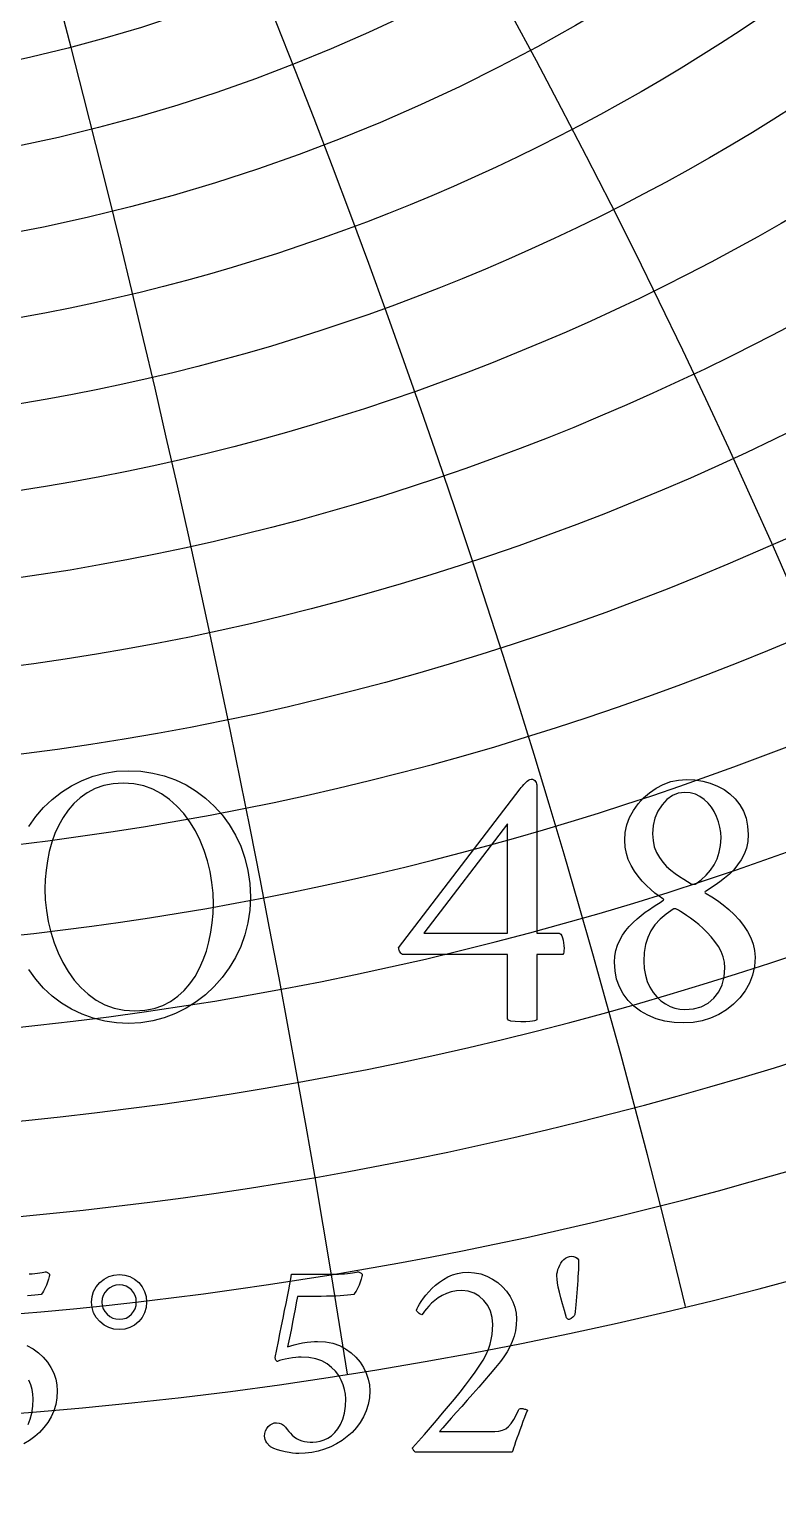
# Model space of a CAD drawing. Header units: millimetres. Extents: x -96 to 96, y -96 to 98.
# Drawn here: x 6.78 to 21.38, y -28.83 to -0.3 of the extents above; entities that cross this region are included whole.
import ezdxf

# ---------------------------------------------------------------- set-up
doc = ezdxf.new("R2010")
doc.units = ezdxf.units.MM
for name, color, linetype in [('ENGRAVE', 7, 'Continuous'), ('ENGRAVE_FINE', 8, 'Continuous'), ('TEXT', 5, 'Continuous')]:
    doc.layers.add(name, color=color, linetype=linetype)

msp = doc.modelspace()

# ---------------------------------------------------------------- linework, layer by layer
at = {"layer": 'ENGRAVE'}
for centre, radius in [((0, 0), 94.5), ((0, 33.2958), 43.0933), ((0, 0), 61.8587), ((0, 28.5409), 30.1608), ((0, 0), 40.492)]:
    msp.add_circle(centre, radius, dxfattribs=at)
for centre, radius, start, end in [((0, 41.3104), 59.6338, 131.894956, 48.105044), ((0, 55.6978), 83.2391, 186.817711, 353.182289)]:
    msp.add_arc(centre, radius, start, end, dxfattribs=at)
at = {"layer": 'ENGRAVE_FINE'}
for centre, radius in [((0, 37.577), 52.428), ((0, 35.9964), 49.1448), ((0, 34.5755), 46.0403), ((0, 32.1417), 40.2855), ((0, 31.0997), 37.6013), ((0, 30.1585), 35.0269), ((0, 29.3084), 32.5503)]:
    msp.add_circle(centre, radius, dxfattribs=at)
for centre, radius, start, end in [((0, 39.3395), 55.9145, 104.6529, 75.3471), ((524.2894, -68.701), 532.3775, 162.323678, 175.538632), ((524.2894, -68.701), 532.3775, 162.323678, 175.538632), ((-253.9943, -68.701), 270.2951, 8.977692, 35.48643), ((-253.9943, -68.701), 270.2951, 8.977692, 35.48643), ((253.9943, -68.701), 270.2951, 144.51357, 171.022308), ((253.9943, -68.701), 270.2951, 144.51357, 171.022308), ((-160.1218, -68.701), 184.8928, 13.606314, 53.548789), ((-160.1218, -68.701), 184.8928, 13.606314, 53.548789), ((160.1218, -68.701), 184.8928, 126.451211, 166.393686), ((160.1218, -68.701), 184.8928, 126.451211, 166.393686), ((0, 43.5217), 63.6208, 147.339419, 32.660581), ((0, 46.0121), 67.9174, 159.38698, 20.61302), ((-110.1733, -68.701), 143.821, 18.409528, 71.93986), ((-110.1733, -68.701), 143.821, 18.409528, 71.93986), ((110.1733, -68.701), 143.821, 108.06014, 161.590472), ((110.1733, -68.701), 143.821, 108.06014, 161.590472), ((0, 48.8296), 72.5749, 169.605342, 10.394658), ((0, 52.0334), 77.6561, 178.636426, 1.363574), ((-77.5717, -68.701), 120.6802, 23.457516, 90.642678), ((-77.5717, -68.701), 120.6802, 23.457516, 90.642678), ((77.5717, -68.701), 120.6802, 89.357322, 156.542484), ((77.5717, -68.701), 120.6802, 89.357322, 156.542484), ((-53.3739, -68.701), 106.7479, 28.831877, 104.724148), ((-53.3739, -68.701), 106.7479, 28.831877, 104.724148), ((53.3739, -68.701), 106.7479, 75.275852, 151.168123), ((53.3739, -68.701), 106.7479, 75.275852, 151.168123), ((-33.6477, -68.701), 98.3794, 34.629994, 115.099318), ((-33.6477, -68.701), 98.3794, 34.629994, 115.099318), ((33.6477, -68.701), 98.3794, 64.900682, 145.370006), ((33.6477, -68.701), 98.3794, 64.900682, 145.370006), ((-16.3008, -68.701), 93.8725, 40.970494, 124.098899), ((-16.3008, -68.701), 93.8725, 40.970494, 124.098899), ((16.3008, -68.701), 93.8725, 55.901101, 139.029506), ((16.3008, -68.701), 93.8725, 55.901101, 139.029506), ((0, 95.3441), 135.5157, 225.796451, 314.203549)]:
    msp.add_arc(centre, radius, start, end, dxfattribs=at)
at = {"layer": 'TEXT'}
for points in [[(6.7707, -15.8416), (6.9069, -15.6518), (7.0604, -15.4755), (7.229, -15.3153), (7.4106, -15.1737), (7.6053, -15.0508), (7.813, -14.9464), (8.0303, -14.8633), (8.2536, -14.8039), (8.483, -14.7683), (8.7184, -14.7564), (8.7184, -14.7564), (8.9571, -14.7676), (9.1888, -14.8011), (9.4135, -14.857), (9.6312, -14.9353), (9.8392, -15.0342), (10.0345, -15.1523), (10.2173, -15.2894), (10.3875, -15.4457), (10.5429, -15.6189), (10.681, -15.8071), (10.8018, -16.0102), (10.9054, -16.2281), (10.9886, -16.4593), (11.0479, -16.7022), (11.0836, -16.9567), (11.0955, -17.2229), (11.0836, -17.4756), (11.0479, -17.7194), (10.9886, -17.9543), (10.9054, -18.1804), (10.8018, -18.3956), (10.681, -18.5977), (10.5429, -18.7868), (10.3875, -18.9629), (10.2173, -19.1231), (10.0345, -19.2646), (9.8392, -19.3876), (9.6312, -19.4919), (9.4135, -19.5751), (9.1888, -19.6344), (8.9571, -19.6701), (8.7184, -19.6819), (8.483, -19.6708), (8.2536, -19.6372), (8.0303, -19.5813), (7.813, -19.5031), (7.6053, -19.4041), (7.4106, -19.2861), (7.229, -19.1489), (7.0604, -18.9927), (6.9069, -18.8194), (6.7707, -18.6313)], [(6.7767, -24.5676), (6.835, -24.5627), (6.8912, -24.557), (6.9426, -24.5509), (6.989, -24.5444), (7.0306, -24.5376), (7.0648, -24.5315), (7.0893, -24.5271), (7.1039, -24.5245), (7.1088, -24.5236), (7.1223, -24.5317), (7.1347, -24.539), (7.146, -24.5456), (7.1563, -24.5516), (7.1649, -24.5579), (7.171, -24.5655), (7.1747, -24.5746), (7.1759, -24.5851), (7.1747, -24.5968), (7.171, -24.6151), (7.1649, -24.6401), (7.1563, -24.6717), (7.1455, -24.7075), (7.1326, -24.7451), (7.1176, -24.7844), (7.1005, -24.8254), (7.0814, -24.8659), (7.0606, -24.9037), (7.0381, -24.9386), (7.0138, -24.9707), (6.9551, -24.9763), (6.8909, -24.9819), (6.821, -24.9875), (6.7456, -24.9931)], [(6.7353, -25.9634), (6.8546, -26.027), (6.9613, -26.1044), (7.055, -26.1912), (7.1359, -26.2874), (7.2038, -26.393), (7.2576, -26.5043), (7.2961, -26.6173), (7.3191, -26.732), (7.3268, -26.8485), (7.3193, -26.9849), (7.2968, -27.1147), (7.2592, -27.2378), (7.2066, -27.3543), (7.1417, -27.4633), (7.0669, -27.5639), (6.9824, -27.6561), (6.8881, -27.7399), (6.7859, -27.8148), (6.6778, -27.8803)], [(6.7568, -27.4996), (6.8008, -27.3981), (6.8322, -27.281), (6.8511, -27.148), (6.8573, -26.9994), (6.8519, -26.9119), (6.8357, -26.8227), (6.8086, -26.7317), (6.7707, -26.639)]]:
    msp.add_lwpolyline(points, dxfattribs=at)
for points in [[(8.6141, -15.0023), (8.4166, -15.0137), (8.234, -15.048), (8.0664, -15.105), (7.9136, -15.1849), (7.7751, -15.2834), (7.65, -15.3963), (7.5385, -15.5237), (7.4404, -15.6655), (7.3552, -15.8187), (7.2821, -15.9803), (7.2211, -16.1503), (7.1722, -16.3287), (7.1347, -16.5113), (7.1079, -16.6938), (7.0918, -16.8764), (7.0865, -17.059), (7.0937, -17.2711), (7.1154, -17.4828), (7.1515, -17.694), (7.202, -17.9047), (7.2665, -18.1106), (7.3445, -18.3071), (7.436, -18.4943), (7.541, -18.6722), (7.6591, -18.8369), (7.7897, -18.9843), (7.9329, -19.1145), (8.0887, -19.2274), (8.2571, -19.3187), (8.438, -19.3839), (8.6315, -19.423), (8.8376, -19.436), (9.0351, -19.4246), (9.2176, -19.3904), (9.3853, -19.3333), (9.5381, -19.2535), (9.6769, -19.1545), (9.8026, -19.0402), (9.9153, -18.9105), (10.015, -18.7654), (10.1018, -18.6087), (10.1761, -18.444), (10.2378, -18.2715), (10.287, -18.091), (10.3244, -17.9068), (10.3512, -17.7231), (10.3673, -17.5398), (10.3726, -17.357), (10.3654, -17.1451), (10.3438, -16.9342), (10.3077, -16.7241), (10.2571, -16.515), (10.1924, -16.311), (10.1137, -16.1163), (10.021, -15.931), (9.9144, -15.7549), (9.7947, -15.5922), (9.6629, -15.4466), (9.519, -15.3183), (9.363, -15.2072), (9.1946, -15.1176), (9.0137, -15.0536), (8.8201, -15.0151), (8.6141, -15.0023)], [(16.5724, -14.9204), (16.6001, -14.9232), (16.6236, -14.9315), (16.6429, -14.9455), (16.6581, -14.9651), (16.6695, -14.9874), (16.6776, -15.0098), (16.6825, -15.0321), (16.6842, -15.0545), (16.6842, -17.9234), (17.1164, -17.9234), (17.1345, -17.9289), (17.1517, -17.9457), (17.1681, -17.9737), (17.1834, -18.0128), (17.1965, -18.0593), (17.2058, -18.1096), (17.2114, -18.1637), (17.2132, -18.2214), (17.2118, -18.2596), (17.2076, -18.2922), (17.2007, -18.3192), (17.1909, -18.3406), (16.6842, -18.3406), (16.6842, -19.6149), (16.6811, -19.616), (16.6721, -19.6195), (16.6569, -19.6254), (16.6357, -19.6335), (16.601, -19.6417), (16.5454, -19.6475), (16.4688, -19.651), (16.3712, -19.6521), (16.2571, -19.6484), (16.1756, -19.6372), (16.1267, -19.6186), (16.1104, -19.5925), (16.1104, -18.3406), (14.0612, -18.3406), (14.0437, -18.3283), (14.0286, -18.3136), (14.0158, -18.2966), (14.0053, -18.2773), (13.9972, -18.2575), (13.9913, -18.2391), (13.9878, -18.2221), (13.9867, -18.2065), (16.3563, -15.1066), (16.3768, -15.0827), (16.401, -15.0554), (16.4289, -15.0249), (16.4606, -14.9911), (16.4927, -14.9602), (16.5221, -14.9381), (16.5486, -14.9248), (16.5724, -14.9204)], [(19.6052, -14.9278), (19.7656, -14.9357), (19.9191, -14.9595), (20.0656, -14.9991), (20.205, -15.0545), (20.3343, -15.1248), (20.45, -15.2091), (20.5522, -15.3074), (20.641, -15.4196), (20.7127, -15.5454), (20.7639, -15.6841), (20.7947, -15.836), (20.8049, -16.0008), (20.7965, -16.1378), (20.7714, -16.2654), (20.7295, -16.3837), (20.6708, -16.4926), (20.6002, -16.5932), (20.5227, -16.6864), (20.4381, -16.7721), (20.3466, -16.8503), (20.2528, -16.922), (20.1613, -16.9882), (20.0721, -17.0487), (19.9852, -17.1037), (19.9657, -17.1121), (19.9591, -17.1223), (19.9657, -17.1344), (19.9852, -17.1484), (20.0968, -17.2127), (20.2078, -17.2862), (20.3185, -17.3691), (20.4286, -17.4614), (20.5339, -17.561), (20.6298, -17.6663), (20.7164, -17.7771), (20.7937, -17.8936), (20.8573, -18.0142), (20.9027, -18.1376), (20.93, -18.2638), (20.939, -18.3928), (20.9269, -18.5707), (20.8906, -18.7393), (20.8301, -18.8986), (20.7453, -19.0486), (20.6407, -19.1862), (20.5208, -19.3084), (20.3855, -19.4153), (20.2349, -19.5068), (20.0735, -19.5802), (19.9061, -19.6326), (19.7326, -19.664), (19.553, -19.6745), (19.3609, -19.6652), (19.1795, -19.6372), (19.0088, -19.5907), (18.8489, -19.5255), (18.7028, -19.4435), (18.5741, -19.3466), (18.4625, -19.2348), (18.3682, -19.1082), (18.2932, -18.9689), (18.2397, -18.8194), (18.2076, -18.6597), (18.1968, -18.4897), (18.2034, -18.3732), (18.2229, -18.2624), (18.2555, -18.1572), (18.3012, -18.0575), (18.3566, -17.9634), (18.4185, -17.8749), (18.487, -17.792), (18.562, -17.7147), (18.6404, -17.643), (18.7194, -17.5769), (18.7988, -17.5163), (18.8787, -17.4614), (18.9553, -17.4115), (19.0249, -17.3663), (19.0875, -17.3258), (19.1432, -17.29), (19.1544, -17.2793), (19.1581, -17.2695), (19.1544, -17.2606), (19.1432, -17.2527), (19.067, -17.2031), (18.9876, -17.1437), (18.905, -17.0746), (18.819, -16.9956), (18.7348, -16.9083), (18.657, -16.814), (18.5857, -16.7127), (18.521, -16.6044), (18.4672, -16.4899), (18.4288, -16.3697), (18.4057, -16.244), (18.398, -16.1126), (18.4085, -15.9589), (18.4399, -15.8108), (18.4923, -15.6683), (18.5657, -15.5314), (18.6563, -15.4035), (18.7604, -15.2883), (18.878, -15.1856), (19.0091, -15.0955), (19.1497, -15.0221), (19.296, -14.9697), (19.4478, -14.9383), (19.6052, -14.9278)], [(19.5679, -15.1812), (19.4424, -15.1961), (19.3267, -15.2408), (19.2207, -15.3153), (19.1246, -15.4196), (19.0447, -15.5444), (18.9876, -15.6804), (18.9534, -15.8276), (18.942, -15.9859), (18.9502, -16.1184), (18.9746, -16.2402), (19.0154, -16.3513), (19.0724, -16.4517), (19.1406, -16.5422), (19.2149, -16.624), (19.2953, -16.6969), (19.3816, -16.7609), (19.4683, -16.8182), (19.5493, -16.8708), (19.6248, -16.9188), (19.6946, -16.9621), (19.703, -16.9654), (19.7132, -16.9677), (19.7254, -16.9691), (19.7393, -16.9696), (19.7426, -16.9696), (19.7449, -16.9696), (19.7463, -16.9696), (19.7468, -16.9696), (19.7575, -16.9691), (19.7673, -16.9677), (19.7761, -16.9654), (19.784, -16.9621), (19.8902, -16.8829), (19.9852, -16.7944), (20.0691, -16.6966), (20.1417, -16.5895), (20.2004, -16.4731), (20.2423, -16.3473), (20.2675, -16.2123), (20.2758, -16.0679), (20.2705, -15.9608), (20.2544, -15.8555), (20.2276, -15.7521), (20.1901, -15.6506), (20.1429, -15.5542), (20.0868, -15.4662), (20.0218, -15.3865), (19.948, -15.3153), (19.8655, -15.2566), (19.7747, -15.2147), (19.6755, -15.1895), (19.5679, -15.1812)], [(16.1104, -15.7922), (14.4785, -17.9234), (16.1104, -17.9234)], [(19.5679, -19.4137), (19.7377, -19.3997), (19.8893, -19.3578), (20.0227, -19.2879), (20.138, -19.1901), (20.2309, -19.0695), (20.2973, -18.9312), (20.3371, -18.7752), (20.3504, -18.6015), (20.3424, -18.4913), (20.3187, -18.3844), (20.2791, -18.2808), (20.2237, -18.1804), (20.1575, -18.0845), (20.0858, -17.9941), (20.0085, -17.9094), (19.9256, -17.8302), (19.8413, -17.7573), (19.7598, -17.6914), (19.6811, -17.6325), (19.6052, -17.5806), (19.5377, -17.5368), (19.4841, -17.5023), (19.4445, -17.4772), (19.4189, -17.4614), (19.4049, -17.4548), (19.3928, -17.4502), (19.3826, -17.4474), (19.3742, -17.4465), (19.3639, -17.4469), (19.3556, -17.4483), (19.349, -17.4506), (19.3444, -17.4539), (19.2054, -17.5503), (19.0864, -17.6532), (18.9874, -17.7627), (18.9085, -17.8786), (18.8482, -18.0049), (18.8051, -18.145), (18.7792, -18.2992), (18.7706, -18.4673), (18.7781, -18.611), (18.8004, -18.744), (18.8377, -18.8662), (18.8898, -18.9778), (18.9534, -19.0777), (19.0249, -19.165), (19.1043, -19.2397), (19.1916, -19.3019), (19.2836, -19.3508), (19.377, -19.3857), (19.4718, -19.4067), (19.5679, -19.4137)], [(17.3585, -24.2218), (17.3987, -24.2264), (17.4354, -24.24), (17.4686, -24.2627), (17.4982, -24.2945), (17.4979, -24.3271), (17.4969, -24.3692), (17.4951, -24.4208), (17.4927, -24.4817), (17.4895, -24.5493), (17.4857, -24.6207), (17.4811, -24.696), (17.4759, -24.7751), (17.4701, -24.8558), (17.464, -24.9358), (17.4576, -25.0151), (17.4507, -25.0937), (17.4439, -25.1688), (17.4375, -25.2376), (17.4314, -25.3001), (17.4256, -25.3563), (17.4081, -25.3857), (17.3837, -25.4122), (17.3522, -25.436), (17.3138, -25.4569), (17.2981, -25.4548), (17.2845, -25.4486), (17.273, -25.4381), (17.2635, -25.4234), (17.2213, -25.2811), (17.1839, -25.1503), (17.1514, -25.031), (17.1238, -24.9232), (17.1018, -24.827), (17.0861, -24.7423), (17.0767, -24.6691), (17.0735, -24.6075), (17.0758, -24.5676), (17.0826, -24.5264), (17.0939, -24.4838), (17.1098, -24.4398), (17.1297, -24.3967), (17.1531, -24.3567), (17.18, -24.3198), (17.2104, -24.2861), (17.2438, -24.258), (17.2796, -24.2379), (17.3178, -24.2259), (17.3585, -24.2218)], [(12.4013, -25.8817), (12.5573, -25.8908), (12.701, -25.918), (12.8326, -25.9634), (12.9518, -26.027), (13.0585, -26.1044), (13.1523, -26.1912), (13.2332, -26.2874), (13.3011, -26.393), (13.3549, -26.5043), (13.3933, -26.6173), (13.4164, -26.732), (13.4241, -26.8485), (13.4166, -26.9849), (13.394, -27.1147), (13.3565, -27.2378), (13.3039, -27.3543), (13.239, -27.4633), (13.1642, -27.5639), (13.0797, -27.6561), (12.9854, -27.7399), (12.8832, -27.8148), (12.7751, -27.8803), (12.661, -27.9364), (12.5411, -27.983), (12.4174, -28.0197), (12.2924, -28.0459), (12.1659, -28.0616), (12.0381, -28.0669), (11.9817, -28.0649), (11.9186, -28.0592), (11.8489, -28.0496), (11.7726, -28.0361), (11.6949, -28.0185), (11.621, -27.9963), (11.551, -27.9696), (11.4848, -27.9383), (11.4722, -27.9271), (11.4569, -27.9104), (11.4387, -27.888), (11.4177, -27.8601), (11.3982, -27.829), (11.3842, -27.7972), (11.3758, -27.7647), (11.373, -27.7315), (11.3774, -27.6757), (11.3905, -27.6254), (11.4123, -27.5806), (11.4429, -27.5415), (11.479, -27.5097), (11.5176, -27.487), (11.5587, -27.4734), (11.6022, -27.4689), (11.6551, -27.4743), (11.7021, -27.4905), (11.7431, -27.5176), (11.7782, -27.5555), (11.8105, -27.5976), (11.8432, -27.6372), (11.8762, -27.6744), (11.9095, -27.7092), (11.9506, -27.7453), (11.9955, -27.7756), (12.0442, -27.7998), (12.0968, -27.8182), (12.1511, -27.8316), (12.205, -27.8412), (12.2587, -27.847), (12.3119, -27.8489), (12.3848, -27.8438), (12.4579, -27.8286), (12.5315, -27.8033), (12.6053, -27.7679), (12.6764, -27.7207), (12.7416, -27.6603), (12.8008, -27.5866), (12.854, -27.4996), (12.898, -27.3981), (12.9295, -27.281), (12.9483, -27.148), (12.9546, -26.9994), (12.9492, -26.9119), (12.933, -26.8227), (12.9059, -26.7317), (12.868, -26.639), (12.8182, -26.5488), (12.7555, -26.4657), (12.6799, -26.3896), (12.5914, -26.3204), (12.4883, -26.2629), (12.3692, -26.2219), (12.234, -26.1973), (12.0828, -26.1891), (12.0342, -26.1906), (11.978, -26.1953), (11.9141, -26.2032), (11.8425, -26.2142), (11.7723, -26.2273), (11.7125, -26.2415), (11.6633, -26.2566), (11.6245, -26.2729), (11.6163, -26.2713), (11.6084, -26.2666), (11.6009, -26.2587), (11.5938, -26.2477), (11.5877, -26.235), (11.5833, -26.2219), (11.5807, -26.2084), (11.5798, -26.1946), (11.6105, -26.041), (11.6413, -25.8873), (11.672, -25.7336), (11.7028, -25.5799), (11.733, -25.4288), (11.7621, -25.283), (11.7903, -25.1424), (11.8173, -25.007), (11.8423, -24.8804), (11.8641, -24.766), (11.8828, -24.6639), (11.8984, -24.5739), (12.7031, -24.5739), (12.7594, -24.5732), (12.8163, -24.5711), (12.8739, -24.5676), (12.9323, -24.5627), (12.9885, -24.557), (13.0399, -24.5509), (13.0863, -24.5444), (13.1279, -24.5376), (13.1621, -24.5315), (13.1866, -24.5271), (13.2012, -24.5245), (13.2061, -24.5236), (13.2196, -24.5317), (13.232, -24.539), (13.2433, -24.5456), (13.2536, -24.5516), (13.2622, -24.5579), (13.2683, -24.5655), (13.272, -24.5746), (13.2732, -24.5851), (13.272, -24.5968), (13.2683, -24.6151), (13.2622, -24.6401), (13.2536, -24.6717), (13.2428, -24.7075), (13.2299, -24.7451), (13.2149, -24.7844), (13.1977, -24.8254), (13.1787, -24.8659), (13.1579, -24.9037), (13.1354, -24.9386), (13.1111, -24.9707), (13.0524, -24.9763), (12.9882, -24.9819), (12.9183, -24.9875), (12.8429, -24.9931), (12.7611, -24.998), (12.6724, -25.0015), (12.5767, -25.0036), (12.474, -25.0043), (12.0157, -25.0043), (11.9908, -25.1277), (11.9661, -25.2523), (11.9419, -25.3778), (11.9179, -25.5044), (11.894, -25.63), (11.8697, -25.7524), (11.8451, -25.8717), (11.8201, -25.9879), (11.8804, -25.9664), (11.9494, -25.9466), (12.0271, -25.9287), (12.1135, -25.9124), (12.1996, -25.899), (12.2763, -25.8894), (12.3435, -25.8836), (12.4013, -25.8817)], [(16.4979, -27.223), (16.4696, -27.2923), (16.4406, -27.3662), (16.4109, -27.4446), (16.3805, -27.5276), (16.3505, -27.6112), (16.3218, -27.6917), (16.2946, -27.7691), (16.2687, -27.8433), (16.2457, -27.91), (16.2268, -27.9649), (16.2121, -28.0078), (16.2017, -28.0389), (14.3127, -28.0389), (14.3041, -28.0325), (14.2952, -28.0243), (14.286, -28.0143), (14.2764, -28.0026), (14.2678, -27.9905), (14.2617, -27.9795), (14.258, -27.9696), (14.2568, -27.9607), (14.3721, -27.8307), (14.4887, -27.698), (14.6068, -27.5625), (14.7263, -27.4242), (14.845, -27.2848), (14.961, -27.1461), (15.0741, -27.0082), (15.1845, -26.8709), (15.2897, -26.7368), (15.3871, -26.6082), (15.4769, -26.4853), (15.559, -26.3679), (15.6353, -26.2488), (15.6966, -26.1374), (15.7429, -26.0336), (15.7741, -25.9376), (15.7949, -25.8443), (15.8098, -25.7489), (15.8187, -25.6515), (15.8216, -25.5519), (15.811, -25.4178), (15.779, -25.2949), (15.7258, -25.1831), (15.6512, -25.0825), (15.5602, -24.9994), (15.4577, -24.94), (15.3436, -24.9044), (15.2181, -24.8925), (15.1126, -24.8984), (15.0141, -24.9162), (14.9226, -24.9459), (14.838, -24.9875), (14.7608, -25.036), (14.6913, -25.0867), (14.6295, -25.1394), (14.5754, -25.1943), (14.5292, -25.2467), (14.4915, -25.2921), (14.4622, -25.3305), (14.4412, -25.3619), (14.4243, -25.3597), (14.407, -25.3528), (14.3894, -25.3415), (14.3714, -25.3256), (14.3555, -25.3087), (14.3441, -25.2942), (14.3373, -25.2821), (14.335, -25.2725), (14.3471, -25.243), (14.3665, -25.2047), (14.3932, -25.1578), (14.4273, -25.1021), (14.4686, -25.0413), (14.5174, -24.9791), (14.5734, -24.9155), (14.6368, -24.8506), (14.7065, -24.7873), (14.7814, -24.729), (14.8616, -24.6756), (14.947, -24.627), (15.0376, -24.5867), (15.1335, -24.5579), (15.2346, -24.5406), (15.341, -24.5348), (15.4694, -24.543), (15.5918, -24.5676), (15.7083, -24.6087), (15.8188, -24.6661), (15.9208, -24.7365), (16.0117, -24.8163), (16.0913, -24.9056), (16.1598, -25.0043), (16.2148, -25.1094), (16.2541, -25.218), (16.2776, -25.3301), (16.2855, -25.4458), (16.2803, -25.5614), (16.2645, -25.6735), (16.2383, -25.7821), (16.2017, -25.8873), (16.1559, -25.9889), (16.1025, -26.0871), (16.0413, -26.1817), (15.9725, -26.2729), (15.8749, -26.3922), (15.772, -26.5153), (15.6639, -26.6423), (15.5506, -26.7731), (15.4362, -26.9037), (15.3249, -27.0302), (15.2168, -27.1524), (15.1119, -27.2705), (15.0137, -27.3807), (14.926, -27.4794), (14.8489, -27.5665), (14.7821, -27.6421), (15.8663, -27.6421), (15.9437, -27.6357), (16.0137, -27.6163), (16.0764, -27.584), (16.1318, -27.5387), (16.1826, -27.4802), (16.2317, -27.4081), (16.279, -27.3223), (16.3246, -27.223), (16.3327, -27.2083), (16.3456, -27.1978), (16.3634, -27.1915), (16.3861, -27.1894), (16.3959, -27.1901), (16.4085, -27.1922), (16.4238, -27.1957), (16.442, -27.2006), (16.4601, -27.2062), (16.4755, -27.2118), (16.4881, -27.2174), (16.4979, -27.223)], [(7.9974, -25.116), (8.0074, -25.0084), (8.0373, -24.9092), (8.087, -24.8184), (8.1567, -24.736), (8.2404, -24.6675), (8.3321, -24.6186), (8.4318, -24.5893), (8.5395, -24.5795), (8.647, -24.5893), (8.7456, -24.6186), (8.8356, -24.6675), (8.9168, -24.736), (8.984, -24.8184), (9.0321, -24.9092), (9.0609, -25.0084), (9.0705, -25.116), (9.0609, -25.2236), (9.0321, -25.3228), (8.984, -25.4136), (8.9168, -25.4961), (8.8356, -25.5645), (8.7456, -25.6134), (8.647, -25.6428), (8.5395, -25.6525), (8.4318, -25.6428), (8.3321, -25.6134), (8.2404, -25.5645), (8.1567, -25.4961), (8.087, -25.4136), (8.0373, -25.3228), (8.0074, -25.2236), (7.9974, -25.116)], [(8.1986, -25.116), (8.2049, -25.1833), (8.2238, -25.2453), (8.2552, -25.302), (8.2992, -25.3535), (8.352, -25.3963), (8.4096, -25.4269), (8.4721, -25.4452), (8.5395, -25.4513), (8.6066, -25.4452), (8.6681, -25.4269), (8.724, -25.3963), (8.7743, -25.3535), (8.8158, -25.302), (8.8455, -25.2453), (8.8633, -25.1833), (8.8693, -25.116), (8.8633, -25.0488), (8.8455, -24.9868), (8.8158, -24.93), (8.7743, -24.8785), (8.724, -24.8357), (8.6681, -24.8052), (8.6066, -24.7868), (8.5395, -24.7807), (8.4721, -24.7868), (8.4096, -24.8052), (8.352, -24.8357), (8.2992, -24.8785), (8.2552, -24.93), (8.2238, -24.9868), (8.2049, -25.0488), (8.1986, -25.116)]]:
    msp.add_lwpolyline(points, close=True, dxfattribs=at)

doc.saveas('drawing.dxf')
